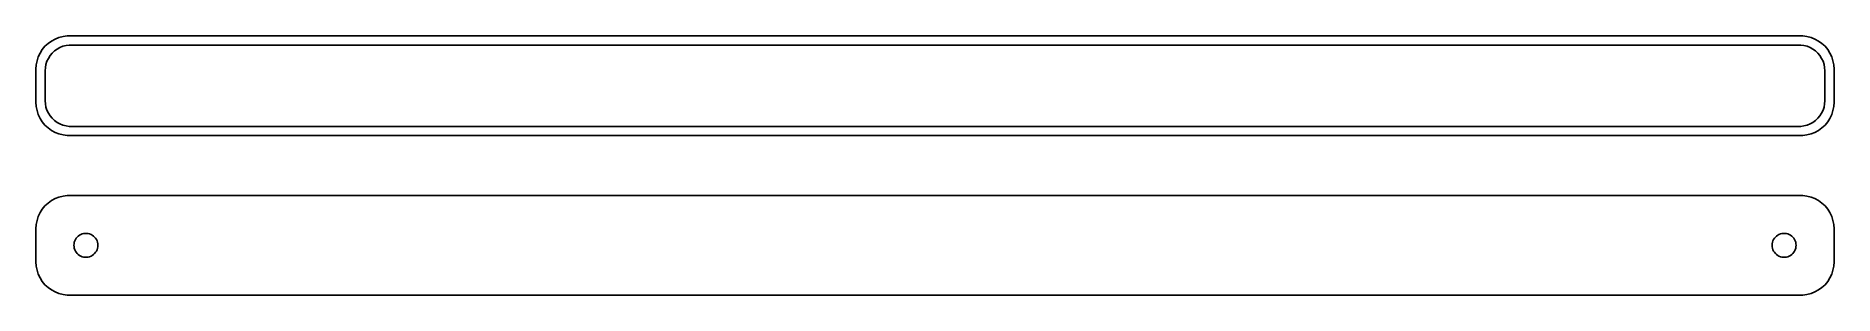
# Model space of a CAD drawing. Header units: metres. Extents: x -135 to 135, y 17 to 55.
import ezdxf

# ---------------------------------------------------------------- set-up
doc = ezdxf.new("R2010")
doc.units = ezdxf.units.M

msp = doc.modelspace()

# ---------------------------------------------------------------- linework, layer by layer
for p, q in [((-133.187, 54.3526), (-133.645, 53.9227)), ((-132.679, 54.7216), (-133.187, 54.3526)), ((-132.129, 55.0241), (-132.679, 54.7216)), ((-131.545, 55.2553), (-132.129, 55.0241)), ((-130.937, 55.4114), (-131.545, 55.2553)), ((-130.946, 53.9301), (-130.475, 54.0509)), ((-130.314, 55.4901), (-130.937, 55.4114)), ((-130.475, 54.0509), (-129.993, 54.1118)), ((130.314, 55.4901), (-130.314, 55.4901)), ((-129.993, 54.1118), (129.993, 54.1118)), ((129.993, 54.1118), (130.475, 54.0509)), ((130.937, 55.4114), (130.314, 55.4901)), ((130.475, 54.0509), (130.946, 53.9301)), ((131.545, 55.2553), (130.937, 55.4114)), ((132.129, 55.0241), (131.545, 55.2553)), ((132.679, 54.7216), (132.129, 55.0241)), ((133.187, 54.3526), (132.679, 54.7216)), ((133.645, 53.9227), (133.187, 54.3526)), ((-134.843, 51.7434), (-134.961, 51.1267)), ((-134.649, 52.3406), (-134.843, 51.7434)), ((-134.382, 52.9088), (-134.649, 52.3406)), ((-134.045, 53.4389), (-134.382, 52.9088)), ((-133.645, 53.9227), (-134.045, 53.4389)), ((-133.498, 51.2123), (-133.348, 51.6744)), ((-133.348, 51.6744), (-133.141, 52.1141)), ((-133.141, 52.1141), (-132.88, 52.5244)), ((-132.88, 52.5244), (-132.571, 52.8988)), ((-132.571, 52.8988), (-132.216, 53.2315)), ((-132.216, 53.2315), (-131.823, 53.5171)), ((-131.823, 53.5171), (-131.398, 53.7512)), ((-131.398, 53.7512), (-130.946, 53.9301)), ((130.946, 53.9301), (131.398, 53.7512)), ((131.398, 53.7512), (131.823, 53.5171)), ((131.823, 53.5171), (132.216, 53.2315)), ((132.216, 53.2315), (132.571, 52.8988)), ((132.571, 52.8988), (132.88, 52.5244)), ((132.88, 52.5244), (133.141, 52.1141)), ((133.141, 52.1141), (133.348, 51.6744)), ((133.348, 51.6744), (133.498, 51.2123)), ((134.045, 53.4389), (133.645, 53.9227)), ((134.382, 52.9088), (134.045, 53.4389)), ((134.649, 52.3406), (134.382, 52.9088)), ((134.843, 51.7434), (134.649, 52.3406)), ((134.961, 51.1267), (134.843, 51.7434)), ((-134.961, 51.1267), (-135, 50.5)), ((-135, 50.5), (-135, 45.5)), ((-133.619, 50.25), (-133.589, 50.735)), ((-133.619, 45.75), (-133.619, 50.25)), ((-133.589, 50.735), (-133.498, 51.2123)), ((133.498, 51.2123), (133.589, 50.735)), ((133.589, 50.735), (133.619, 50.25)), ((133.619, 50.25), (133.619, 45.75)), ((135, 50.5), (134.961, 51.1267)), ((135, 45.5), (135, 50.5)), ((-135, 45.5), (-134.961, 44.8733)), ((-134.961, 44.8733), (-134.843, 44.2566)), ((-134.843, 44.2566), (-134.649, 43.6594)), ((-134.649, 43.6594), (-134.382, 43.0912)), ((-133.589, 45.265), (-133.619, 45.75)), ((-133.498, 44.7877), (-133.589, 45.265)), ((-133.348, 44.3256), (-133.498, 44.7877)), ((-133.141, 43.8859), (-133.348, 44.3256)), ((-132.88, 43.4756), (-133.141, 43.8859)), ((-132.571, 43.1012), (-132.88, 43.4756)), ((132.88, 43.4756), (132.571, 43.1012)), ((133.141, 43.8859), (132.88, 43.4756)), ((133.348, 44.3256), (133.141, 43.8859)), ((133.498, 44.7877), (133.348, 44.3256)), ((133.589, 45.265), (133.498, 44.7877)), ((133.619, 45.75), (133.589, 45.265)), ((134.382, 43.0912), (134.649, 43.6594)), ((134.649, 43.6594), (134.843, 44.2566)), ((134.843, 44.2566), (134.961, 44.8733)), ((134.961, 44.8733), (135, 45.5)), ((-134.382, 43.0912), (-134.045, 42.5611)), ((-134.045, 42.5611), (-133.645, 42.0773)), ((-133.645, 42.0773), (-133.187, 41.6474)), ((-133.187, 41.6474), (-132.679, 41.2784)), ((-132.679, 41.2784), (-132.129, 40.9759)), ((-132.216, 42.7685), (-132.571, 43.1012)), ((-131.823, 42.4829), (-132.216, 42.7685)), ((-132.129, 40.9759), (-131.545, 40.7447)), ((-131.398, 42.2488), (-131.823, 42.4829)), ((-131.545, 40.7447), (-130.937, 40.5886)), ((-130.946, 42.0699), (-131.398, 42.2488)), ((-130.475, 41.9491), (-130.946, 42.0699)), ((-130.937, 40.5886), (-130.314, 40.5099)), ((-129.993, 41.8882), (-130.475, 41.9491)), ((-130.314, 40.5099), (130.314, 40.5099)), ((129.993, 41.8882), (-129.993, 41.8882)), ((130.475, 41.9491), (129.993, 41.8882)), ((130.314, 40.5099), (130.937, 40.5886)), ((130.946, 42.0699), (130.475, 41.9491)), ((130.937, 40.5886), (131.545, 40.7447)), ((131.398, 42.2488), (130.946, 42.0699)), ((131.823, 42.4829), (131.398, 42.2488)), ((131.545, 40.7447), (132.129, 40.9759)), ((132.216, 42.7685), (131.823, 42.4829)), ((132.129, 40.9759), (132.679, 41.2784)), ((132.571, 43.1012), (132.216, 42.7685)), ((132.679, 41.2784), (133.187, 41.6474)), ((133.187, 41.6474), (133.645, 42.0773)), ((133.645, 42.0773), (134.045, 42.5611)), ((134.045, 42.5611), (134.382, 43.0912)), ((-133.645, 29.9227), (-134.045, 29.4389)), ((-133.187, 30.3526), (-133.645, 29.9227)), ((-132.679, 30.7216), (-133.187, 30.3526)), ((-132.129, 31.0241), (-132.679, 30.7216)), ((-131.545, 31.2553), (-132.129, 31.0241)), ((-130.937, 31.4114), (-131.545, 31.2553)), ((-130.314, 31.4901), (-130.937, 31.4114)), ((130.314, 31.4901), (-130.314, 31.4901)), ((130.937, 31.4114), (130.314, 31.4901)), ((131.545, 31.2553), (130.937, 31.4114)), ((132.129, 31.0241), (131.545, 31.2553)), ((132.679, 30.7216), (132.129, 31.0241)), ((133.187, 30.3526), (132.679, 30.7216)), ((133.645, 29.9227), (133.187, 30.3526)), ((134.045, 29.4389), (133.645, 29.9227)), ((-134.961, 27.1267), (-135, 26.5)), ((-134.843, 27.7434), (-134.961, 27.1267)), ((-134.649, 28.3406), (-134.843, 27.7434)), ((-134.382, 28.9088), (-134.649, 28.3406)), ((-134.045, 29.4389), (-134.382, 28.9088)), ((134.382, 28.9088), (134.045, 29.4389)), ((134.649, 28.3406), (134.382, 28.9088)), ((134.843, 27.7434), (134.649, 28.3406)), ((134.961, 27.1267), (134.843, 27.7434)), ((135, 26.5), (134.961, 27.1267)), ((-135, 26.5), (-135, 21.5)), ((-129.286, 24.2256), (-129.243, 24.4476)), ((-129.243, 24.4476), (-129.174, 24.6626)), ((-129.174, 24.6626), (-129.077, 24.8671)), ((-129.077, 24.8671), (-128.956, 25.058)), ((-128.956, 25.058), (-128.812, 25.2322)), ((-128.812, 25.2322), (-128.647, 25.3869)), ((-128.647, 25.3869), (-128.464, 25.5198)), ((-128.464, 25.5198), (-128.266, 25.6287)), ((-128.266, 25.6287), (-128.056, 25.7119)), ((-128.056, 25.7119), (-127.837, 25.7681)), ((-127.837, 25.7681), (-127.613, 25.7964)), ((-127.613, 25.7964), (-127.387, 25.7964)), ((-127.387, 25.7964), (-127.163, 25.7681)), ((-127.163, 25.7681), (-126.944, 25.7119)), ((-126.944, 25.7119), (-126.734, 25.6287)), ((-126.734, 25.6287), (-126.536, 25.5198)), ((-126.536, 25.5198), (-126.353, 25.3869)), ((-126.353, 25.3869), (-126.188, 25.2322)), ((-126.188, 25.2322), (-126.044, 25.058)), ((-126.044, 25.058), (-125.923, 24.8671)), ((-125.923, 24.8671), (-125.826, 24.6626)), ((-125.826, 24.6626), (-125.757, 24.4476)), ((-125.757, 24.4476), (-125.714, 24.2256)), ((125.714, 24.2256), (125.757, 24.4476)), ((125.757, 24.4476), (125.826, 24.6626)), ((125.826, 24.6626), (125.923, 24.8671)), ((125.923, 24.8671), (126.044, 25.058)), ((126.044, 25.058), (126.188, 25.2322)), ((126.188, 25.2322), (126.353, 25.3869)), ((126.353, 25.3869), (126.536, 25.5198)), ((126.536, 25.5198), (126.734, 25.6287)), ((126.734, 25.6287), (126.944, 25.7119)), ((126.944, 25.7119), (127.163, 25.7681)), ((127.163, 25.7681), (127.387, 25.7964)), ((127.387, 25.7964), (127.613, 25.7964)), ((127.613, 25.7964), (127.837, 25.7681)), ((127.837, 25.7681), (128.056, 25.7119)), ((128.056, 25.7119), (128.266, 25.6287)), ((128.266, 25.6287), (128.464, 25.5198)), ((128.464, 25.5198), (128.647, 25.3869)), ((128.647, 25.3869), (128.812, 25.2322)), ((128.812, 25.2322), (128.956, 25.058)), ((128.956, 25.058), (129.077, 24.8671)), ((129.077, 24.8671), (129.174, 24.6626)), ((129.174, 24.6626), (129.243, 24.4476)), ((129.243, 24.4476), (129.286, 24.2256)), ((135, 21.5), (135, 26.5)), ((-129.3, 24), (-129.286, 24.2256)), ((-129.286, 23.7744), (-129.3, 24)), ((-129.243, 23.5524), (-129.286, 23.7744)), ((-129.174, 23.3374), (-129.243, 23.5524)), ((-129.077, 23.1329), (-129.174, 23.3374)), ((-128.956, 22.942), (-129.077, 23.1329)), ((-128.812, 22.7678), (-128.956, 22.942)), ((-128.647, 22.6131), (-128.812, 22.7678)), ((-128.464, 22.4802), (-128.647, 22.6131)), ((-128.266, 22.3713), (-128.464, 22.4802)), ((-128.056, 22.2881), (-128.266, 22.3713)), ((-127.837, 22.2319), (-128.056, 22.2881)), ((-127.613, 22.2036), (-127.837, 22.2319)), ((-127.387, 22.2036), (-127.613, 22.2036)), ((-127.163, 22.2319), (-127.387, 22.2036)), ((-126.944, 22.2881), (-127.163, 22.2319)), ((-126.734, 22.3713), (-126.944, 22.2881)), ((-126.536, 22.4802), (-126.734, 22.3713)), ((-126.353, 22.6131), (-126.536, 22.4802)), ((-126.188, 22.7678), (-126.353, 22.6131)), ((-126.044, 22.942), (-126.188, 22.7678)), ((-125.923, 23.1329), (-126.044, 22.942)), ((-125.826, 23.3374), (-125.923, 23.1329)), ((-125.757, 23.5524), (-125.826, 23.3374)), ((-125.714, 23.7744), (-125.757, 23.5524)), ((-125.714, 24.2256), (-125.7, 24)), ((-125.7, 24), (-125.714, 23.7744)), ((125.7, 24), (125.714, 24.2256)), ((125.714, 23.7744), (125.7, 24)), ((125.757, 23.5524), (125.714, 23.7744)), ((125.826, 23.3374), (125.757, 23.5524)), ((125.923, 23.1329), (125.826, 23.3374)), ((126.044, 22.942), (125.923, 23.1329)), ((126.188, 22.7678), (126.044, 22.942)), ((126.353, 22.6131), (126.188, 22.7678)), ((126.536, 22.4802), (126.353, 22.6131)), ((126.734, 22.3713), (126.536, 22.4802)), ((126.944, 22.2881), (126.734, 22.3713)), ((127.163, 22.2319), (126.944, 22.2881)), ((127.387, 22.2036), (127.163, 22.2319)), ((127.613, 22.2036), (127.387, 22.2036)), ((127.837, 22.2319), (127.613, 22.2036)), ((128.056, 22.2881), (127.837, 22.2319)), ((128.266, 22.3713), (128.056, 22.2881)), ((128.464, 22.4802), (128.266, 22.3713)), ((128.647, 22.6131), (128.464, 22.4802)), ((128.812, 22.7678), (128.647, 22.6131)), ((128.956, 22.942), (128.812, 22.7678)), ((129.077, 23.1329), (128.956, 22.942)), ((129.174, 23.3374), (129.077, 23.1329)), ((129.243, 23.5524), (129.174, 23.3374)), ((129.286, 23.7744), (129.243, 23.5524)), ((129.286, 24.2256), (129.3, 24)), ((129.3, 24), (129.286, 23.7744)), ((-135, 21.5), (-134.961, 20.8733)), ((-134.961, 20.8733), (-134.843, 20.2566)), ((-134.843, 20.2566), (-134.649, 19.6594)), ((-134.649, 19.6594), (-134.382, 19.0912)), ((-134.382, 19.0912), (-134.045, 18.5611)), ((134.045, 18.5611), (134.382, 19.0912)), ((134.382, 19.0912), (134.649, 19.6594)), ((134.649, 19.6594), (134.843, 20.2566)), ((134.843, 20.2566), (134.961, 20.8733)), ((134.961, 20.8733), (135, 21.5)), ((-134.045, 18.5611), (-133.645, 18.0773)), ((-133.645, 18.0773), (-133.187, 17.6474)), ((-133.187, 17.6474), (-132.679, 17.2784)), ((-132.679, 17.2784), (-132.129, 16.9759)), ((-132.129, 16.9759), (-131.545, 16.7447)), ((-131.545, 16.7447), (-130.937, 16.5886)), ((-130.937, 16.5886), (-130.314, 16.5099)), ((-130.314, 16.5099), (130.314, 16.5099)), ((130.314, 16.5099), (130.937, 16.5886)), ((130.937, 16.5886), (131.545, 16.7447)), ((131.545, 16.7447), (132.129, 16.9759)), ((132.129, 16.9759), (132.679, 17.2784)), ((132.679, 17.2784), (133.187, 17.6474)), ((133.187, 17.6474), (133.645, 18.0773)), ((133.645, 18.0773), (134.045, 18.5611))]:
    msp.add_line(p, q)

doc.saveas('drawing.dxf')
